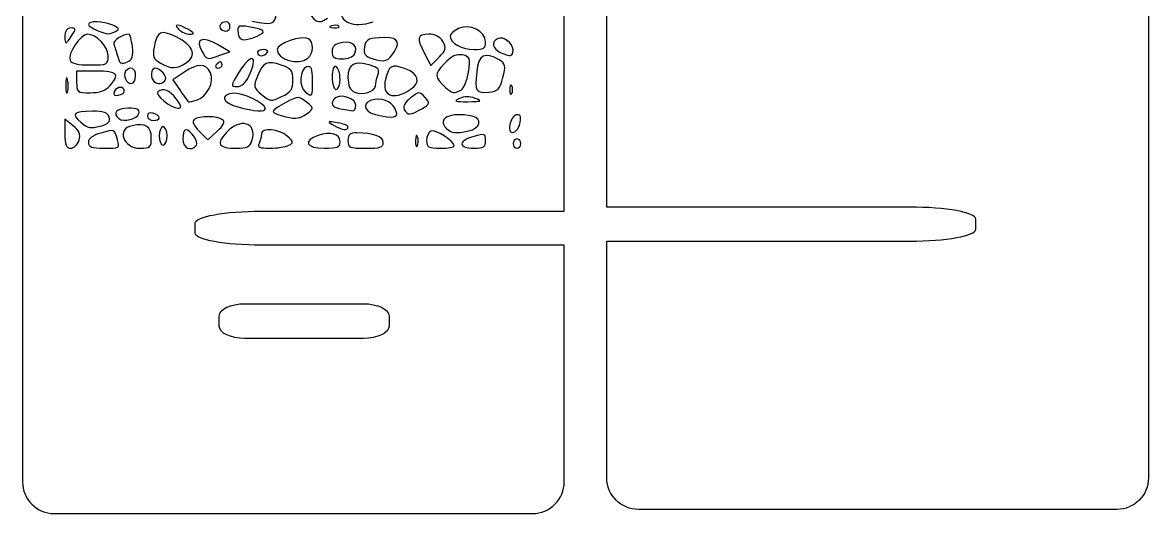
# Model space of a CAD drawing. Extents: x 0 to 148, y 11 to 165.
# Drawn here: x 0.3 to 147.6, y 10.6 to 74.9 of the extents above; entities that cross this region are included whole.
import ezdxf

# ---------------------------------------------------------------- set-up
doc = ezdxf.new("R2010")
doc.units = 0
doc.layers.add('Capa_1', color=7, linetype='CONTINUOUS')

msp = doc.modelspace()

# ---------------------------------------------------------------- linework, layer by layer
at = {"layer": 'Capa_1', "color": 7}
for points in [[(0.275492, 160.716494), (0.275492, 14.773465)], [(31.541283, 50.233315), (71.162122, 50.233315), (71.162122, 160.716494)], [(116.360914, 50.762482), (76.740075, 50.762482), (76.740075, 161.245661)], [(147.626705, 161.245661), (147.626705, 15.302632)], [(26.105641, 70.655116), (27.408894, 71.121124), (25.770925, 72.069586)], [(52.918196, 70.813099), (53.713512, 69.319219), (54.785204, 70.388538)], [(9.9284, 68.573639), (7.355565, 68.573639), (7.355565, 67.160134)], [(21.406205, 68.401501), (19.962453, 67.421744), (20.944001, 65.978354)], [(6.175703, 67.45823), (6.175809, 67.45823)], [(13.596149, 65.937312), (13.596149, 65.938368)], [(59.508268, 65.009249), (59.508268, 65.009392)], [(6.908551, 61.430574), (5.811861, 62.291314), (5.811861, 60.384192)], [(26.467483, 62.215974), (26.467483, 62.21613)], [(23.386055, 60.711161), (24.523576, 59.576168), (25.750671, 60.695816)], [(51.964791, 59.983867), (51.964931, 59.983867)], [(22.87928, 47.353905), (22.87928, 48.658219)], [(125.022917, 47.883071), (125.022917, 49.187385)], [(71.162122, 14.773465), (71.162122, 45.779324), (31.541283, 45.779324)], [(76.740075, 15.302632), (76.740075, 46.308491), (116.360914, 46.308491)], [(29.385342, 38.105373), (44.869153, 38.105373)], [(26.011389, 35.17067), (26.011389, 36.500305)], [(48.243106, 36.500305), (48.243106, 35.17067)], [(44.869153, 33.565083), (29.385342, 33.565083)], [(4.419425, 10.629532), (67.018188, 10.629532)], [(143.482772, 11.158698), (80.884009, 11.158698)]]:
    msp.add_lwpolyline(points, dxfattribs=at)
for points in [[(12.442121, 73.786566)], [(21.990426, 74.012967)], [(27.423671, 74.429596)], [(41.692198, 74.47176)], [(6.789417, 73.318981)], [(30.966532, 73.174764)], [(55.287339, 72.438863)], [(60.870552, 72.400972)], [(14.651633, 71.772052)], [(32.312099, 70.996775)], [(43.703751, 70.794848)], [(48.959201, 71.167262)], [(64.472521, 71.351195)], [(11.472106, 70.592912)], [(21.703951, 69.684241)], [(26.105641, 70.655116)], [(26.39454, 69.381346)], [(37.612137, 70.26984)], [(15.074067, 67.967846)], [(29.893141, 67.89557)], [(11.700195, 66.644231)], [(18.947276, 67.379767)], [(35.656785, 67.400029)], [(38.229617, 67.349269)], [(41.831588, 67.540184)], [(46.469692, 66.669409)], [(63.145588, 67.720786)], [(64.298764, 66.655185)], [(20.395184, 64.938796)], [(51.004375, 66.152535)], [(57.668091, 66.086137)], [(23.026804, 64.785822)], [(32.054816, 63.699736)], [(37.443442, 64.520725)], [(43.889851, 64.103882)], [(52.522064, 63.64484)], [(11.613179, 62.539792)], [(15.492473, 63.020482)], [(18.161468, 62.472466)], [(49.189029, 63.310164)], [(42.860719, 61.25701)], [(58.636056, 60.741176)], [(65.412609, 61.884065)], [(7.670565, 59.523471)], [(12.695947, 59.58769)], [(17.132337, 59.847397)], [(19.190605, 60.09251)], [(30.299485, 59.485823)], [(41.831588, 59.297466)], [(47.491825, 59.237694)], [(60.870552, 59.465728)], [(65.501644, 59.082876)], [(23.03693, 58.864529)], [(35.12176, 58.86246)], [(56.754022, 58.810546)], [(29.385342, 38.105373)]]:
    msp.add_lwpolyline(points, close=True, dxfattribs=at)
for points in [[(37.543351, 76.953699), (38.262258, 75.031351), (39.030854, 74.614209), (40.184972, 75.520015)], [(41.831588, 76.848954), (41.831588, 74.900615), (43.460416, 74.216257), (46.17189, 75.025361)], [(12.090032, 74.588092), (10.831732, 75.116634), (8.899268, 75.18029), (8.899268, 74.693226)], [(30.349952, 75.125519), (32.993219, 74.578564), (33.314804, 74.685826), (33.502478, 76.177073)], [(6.60183, 74.227671), (6.089073, 74.227671), (5.811861, 73.849719), (5.811861, 73.1507)], [(6.789417, 73.318981), (7.288596, 74.072011), (7.256484, 74.227671), (6.60183, 74.227671)], [(8.899268, 74.693226), (8.899268, 74.505031), (9.420257, 74.153879), (10.05704, 73.912849)], [(10.05704, 73.912849), (11.514294, 73.361256), (11.5795, 73.357784), (12.442121, 73.786566)], [(12.442121, 73.786566), (13.013785, 74.070712), (12.944091, 74.229351), (12.090032, 74.588092)], [(20.380857, 73.062724), (18.355604, 74.045087), (17.899703, 73.834979), (17.495044, 71.732801)], [(21.990426, 74.012869), (20.683672, 74.788651), (19.91931, 74.796454), (20.7343, 74.025834)], [(20.7343, 74.025834), (21.086641, 73.692628), (21.738124, 73.420046), (22.18209, 73.420046)], [(22.18209, 73.420046), (22.8283, 73.420046), (22.79006, 73.538283), (21.990426, 74.012967)], [(26.939486, 75.035386), (26.290638, 75.035386), (25.825921, 74.404717), (26.237041, 74.082052)], [(26.237041, 74.082052), (26.816524, 73.627247), (27.423671, 73.805041), (27.423671, 74.429596)], [(27.423671, 74.429596), (27.423671, 74.762759), (27.205784, 75.035386), (26.939486, 75.035386)], [(29.86791, 74.381426), (28.711737, 74.598339), (28.45281, 74.510008), (28.45281, 73.898802)], [(28.45281, 73.898802), (28.45281, 72.542989), (29.091488, 72.359033), (30.966532, 73.174764)], [(30.966532, 73.174764), (32.284149, 73.747979), (32.086307, 73.965289), (29.86791, 74.381426)], [(40.705958, 74.503647), (40.295465, 74.37474), (40.417395, 74.279042), (41.016838, 74.259643)], [(41.692198, 74.471667), (41.521242, 74.605843), (41.077391, 74.620178), (40.705958, 74.503647)], [(41.016838, 74.259643), (41.559268, 74.242207), (41.863195, 74.337587), (41.692198, 74.47176)], [(57.311438, 74.154942), (56.721825, 73.865933), (56.239458, 73.413588), (56.239458, 73.149729)], [(60.870552, 72.400972), (60.870552, 73.834085), (58.769398, 74.869547), (57.311438, 74.154942)], [(5.811861, 73.1507), (5.811861, 71.966748), (5.90346, 71.982475), (6.789417, 73.318981)], [(8.759018, 73.419951), (7.864618, 73.419951), (6.12172, 70.786447), (6.501717, 70.009265)], [(11.472106, 70.592912), (11.472106, 71.829657), (9.945899, 73.419951), (8.759018, 73.419951)], [(14.214372, 73.419951), (13.418069, 73.419951), (12.056441, 72.519539), (12.220162, 72.101238)], [(14.651633, 71.772052), (14.541513, 72.678369), (14.34474, 73.419951), (14.214372, 73.419951)], [(21.703951, 69.684241), (23.171087, 70.641127), (22.654662, 71.959792), (20.380857, 73.062724)], [(25.770925, 72.069586), (23.81277, 73.203448), (22.808832, 72.782181), (23.721714, 71.209683)], [(37.704964, 72.819008), (36.733379, 73.290292), (33.598511, 72.198923), (33.598511, 71.389388)], [(37.612137, 70.26984), (38.365949, 70.861504), (38.424575, 72.469983), (37.704964, 72.819008)], [(42.129419, 72.313289), (41.145272, 72.165633), (40.802457, 71.865521), (40.802457, 71.151625)], [(43.703751, 70.794848), (44.228475, 71.868104), (43.546451, 72.525903), (42.129419, 72.313289)], [(46.914025, 72.944532), (45.449199, 72.834608), (45.15063, 72.639253), (45.013092, 71.700548)], [(48.959201, 71.167262), (49.837872, 72.582793), (49.222332, 73.117702), (46.914025, 72.944532)], [(53.420372, 73.419951), (51.90644, 73.419951), (51.806525, 72.901325), (52.918196, 70.813099)], [(55.287339, 72.438863), (54.903476, 73.100136), (54.294889, 73.419951), (53.420372, 73.419951)], [(54.785204, 70.388538), (55.672858, 71.274201), (55.759101, 71.626266), (55.287339, 72.438863)], [(56.239458, 73.149729), (56.239458, 72.288024), (57.824449, 71.400635), (59.363615, 71.400635)], [(59.363615, 71.400635), (60.624217, 71.400635), (60.870552, 71.564153), (60.870552, 72.400972)], [(62.436806, 72.825091), (61.609814, 72.423951), (61.799462, 71.486609), (62.80018, 71.029149)], [(64.472521, 71.351195), (64.472521, 72.260716), (63.189072, 73.189978), (62.436806, 72.825091)], [(12.220162, 72.101238), (12.327483, 71.826979), (12.556104, 71.098812), (12.728181, 70.483073)], [(13.946508, 69.743851), (14.64237, 70.036147), (14.805549, 70.505521), (14.651633, 71.772052)], [(17.495044, 71.732801), (17.260771, 70.51571), (17.411232, 70.136752), (18.328521, 69.633713)], [(23.721714, 71.209683), (24.404442, 70.033649), (24.382251, 70.038825), (26.105641, 70.655116)], [(29.893141, 67.89557), (31.196066, 70.723471), (30.231435, 71.068538), (28.562057, 68.371706)], [(31.827875, 71.400632), (31.386661, 71.400632), (31.025682, 71.21889), (31.025682, 70.996775)], [(31.025682, 70.996775), (31.025682, 70.774652), (31.243572, 70.592912), (31.509867, 70.592912)], [(31.509867, 70.592912), (31.77617, 70.592912), (32.137186, 70.774652), (32.312099, 70.996775)], [(32.312099, 70.996775), (32.487007, 71.21889), (32.269123, 71.400632), (31.827875, 71.400632)], [(33.598511, 71.389388), (33.598511, 70.067431), (36.369397, 69.294501), (37.612137, 70.26984)], [(40.802457, 71.151625), (40.802457, 70.390953), (41.075629, 70.18906), (42.105006, 70.18906)], [(42.105006, 70.18906), (42.8214, 70.18906), (43.540849, 70.461679), (43.703751, 70.794848)], [(45.013092, 71.700548), (44.887983, 70.847082), (45.128392, 70.499647), (46.042228, 70.213129)], [(46.042228, 70.213129), (47.667386, 69.703563), (48.148243, 69.860874), (48.959201, 71.167262)], [(57.866058, 70.692906), (57.070821, 70.856144), (56.450346, 70.558609), (55.459365, 69.538947)], [(62.661326, 70.042963), (60.713845, 71.160576), (59.957182, 70.755684), (59.726729, 68.472679)], [(62.80018, 71.029149), (64.110722, 70.430059), (64.472521, 70.499742), (64.472521, 71.351195)], [(6.501717, 70.009265), (6.716884, 69.569115), (7.505983, 69.381346), (9.140412, 69.381346)], [(9.140412, 69.381346), (11.388122, 69.381346), (11.472106, 69.425007), (11.472106, 70.592912)], [(12.728181, 70.483073), (12.984723, 69.565281), (13.204259, 69.432109), (13.946508, 69.743851)], [(15.074067, 67.967846), (15.074067, 68.99898), (14.371746, 69.315411), (13.772417, 68.554306)], [(18.328521, 69.633713), (19.80125, 68.826094), (20.401976, 68.835113), (21.703951, 69.684241)], [(24.861869, 68.348907), (24.235788, 69.64127), (23.255145, 69.656205), (21.406205, 68.401501)], [(25.622689, 69.381346), (25.447776, 69.159228), (25.54991, 68.977488), (25.849633, 68.977488)], [(26.167633, 69.785214), (26.042818, 69.785214), (25.797603, 69.603466), (25.622689, 69.381346)], [(25.849633, 68.977488), (26.149321, 68.977488), (26.39454, 69.159228), (26.39454, 69.381346)], [(26.39454, 69.381346), (26.39454, 69.603466), (26.29245, 69.785214), (26.167633, 69.785214)], [(34.144122, 69.371141), (32.270398, 69.980288), (31.77654, 69.753384), (31.010365, 67.931342)], [(35.656785, 67.400029), (35.656785, 68.656258), (35.428603, 68.953559), (34.144122, 69.371141)], [(38.229617, 67.349269), (38.229617, 68.967), (38.080029, 69.310821), (37.457769, 69.123435)], [(41.317016, 69.179418), (41.00626, 69.330178), (40.802457, 68.779765), (40.802457, 67.78976)], [(45.752922, 69.362706), (43.689789, 69.978351), (42.860719, 69.513944), (42.860719, 67.742667)], [(46.784588, 68.061509), (47.02755, 68.772897), (46.810094, 69.047277), (45.752922, 69.362706)], [(50.273492, 68.921214), (48.58204, 69.526086), (48.200654, 69.311017), (47.770015, 67.50936)], [(55.459365, 69.538947), (54.126022, 68.166927), (54.145445, 67.80612), (55.625635, 66.453382)], [(58.631243, 68.443133), (58.906061, 70.264501), (58.827479, 70.495604), (57.866058, 70.692906)], [(63.145588, 67.720786), (63.553332, 69.245133), (63.485583, 69.56989), (62.661326, 70.042963)], [(6.175809, 67.45823), (6.052722, 67.960575), (5.947341, 67.644642), (5.941613, 66.756158)], [(11.700195, 66.644231), (13.079611, 68.189869), (12.727191, 68.573639), (9.9284, 68.573639)], [(13.772417, 68.554306), (13.344387, 68.010717), (13.852737, 66.958209), (14.543365, 66.958209)], [(14.543365, 66.958209), (14.835272, 66.958209), (15.074067, 67.412552), (15.074067, 67.967846)], [(17.58392, 68.977488), (17.056674, 68.977488), (16.972616, 67.622044), (17.475409, 67.227465)], [(18.947276, 67.379767), (19.304225, 67.833057), (18.327656, 68.977488), (17.58392, 68.977488)], [(23.026804, 64.785822), (24.426831, 65.207472), (25.435182, 67.165378), (24.861869, 68.348907)], [(28.562057, 68.371706), (27.519299, 66.687239), (27.504276, 66.554344), (28.35615, 66.554344)], [(28.35615, 66.554344), (28.929991, 66.554344), (29.507341, 67.058169), (29.893141, 67.89557)], [(31.010365, 67.931342), (30.465628, 66.635899), (30.520582, 66.396436), (31.562641, 65.525882)], [(37.457769, 69.123435), (36.523851, 68.842159), (36.415295, 66.524309), (37.3034, 65.827282)], [(40.802457, 67.78976), (40.802457, 66.888161), (41.034004, 66.150495), (41.317016, 66.150495)], [(41.831588, 67.540184), (41.831588, 68.304468), (41.600033, 69.042145), (41.317016, 69.179418)], [(46.469692, 66.669409), (46.473846, 66.939247), (46.615289, 67.56568), (46.784588, 68.061509)], [(51.004375, 66.152535), (52.460062, 67.104733), (52.158493, 68.247132), (50.273492, 68.921214)], [(57.668091, 66.086137), (58.029364, 66.266091), (58.462754, 67.326724), (58.631243, 68.443133)], [(59.726729, 68.472679), (59.464347, 65.873182), (59.586402, 65.668352), (61.305088, 65.824467)], [(5.941613, 66.756158), (5.935845, 65.86766), (6.036633, 65.456638), (6.165437, 65.84279)], [(6.165437, 65.84279), (6.294199, 66.228915), (6.298896, 66.955857), (6.175703, 67.45823)], [(7.355565, 67.160134), (7.355565, 65.818398), (7.445513, 65.746637), (9.12736, 65.746637)], [(9.12736, 65.746637), (10.375003, 65.746637), (11.136193, 66.012216), (11.700195, 66.644231)], [(13.596149, 65.938368), (13.61594, 66.619903), (12.642678, 66.618291), (12.309155, 65.935113)], [(17.475409, 67.227465), (17.974254, 66.835919), (18.567321, 66.897271), (18.947276, 67.379767)], [(20.395184, 64.938796), (19.508237, 66.11725), (18.694606, 66.434173), (17.985243, 65.877458)], [(34.188331, 65.239884), (35.378091, 65.791458), (35.656785, 66.201416), (35.656785, 67.400029)], [(37.3034, 65.827282), (38.206074, 65.118818), (38.229617, 65.157495), (38.229617, 67.349269)], [(41.317016, 66.150495), (41.600033, 66.150495), (41.831588, 66.775861), (41.831588, 67.540184)], [(42.860719, 67.742667), (42.860719, 66.693184), (43.148046, 66.064301), (43.74791, 65.800827)], [(43.74791, 65.800827), (44.76442, 65.354348), (46.458611, 65.895), (46.469692, 66.669409)], [(47.770015, 67.50936), (47.251207, 65.338973), (48.780129, 64.697588), (51.004375, 66.152535)], [(55.625635, 66.453382), (56.492537, 65.661116), (56.729281, 65.618531), (57.668091, 66.086137)], [(61.305088, 65.824467), (62.464275, 65.929726), (62.743458, 66.217403), (63.145588, 67.720786)], [(64.298764, 66.655185), (64.155992, 66.932846), (64.039213, 66.705686), (64.039213, 66.15037)], [(64.298764, 65.645551), (64.44148, 65.923204), (64.44148, 66.377565), (64.298764, 66.655185)], [(12.309155, 65.935113), (12.089167, 65.485187), (12.237529, 65.323346), (12.787495, 65.413236)], [(12.787495, 65.413236), (13.225989, 65.484893), (13.589894, 65.720706), (13.596149, 65.937312)], [(17.985243, 65.877458), (17.522089, 65.513918), (19.691342, 63.727226), (20.59582, 63.727226)], [(20.59582, 63.727226), (21.156541, 63.727226), (21.114054, 63.983692), (20.395184, 64.938796)], [(20.944001, 65.978354), (21.483844, 65.184469), (21.985893, 64.534946), (22.059662, 64.534946)], [(27.808735, 65.673562), (26.05781, 65.478379), (26.423025, 64.469904), (28.45281, 63.894972)], [(32.054816, 63.699736), (32.054816, 64.380475), (28.989888, 65.805211), (27.808735, 65.673562)], [(31.562641, 65.525882), (32.683617, 64.58939), (32.765907, 64.580399), (34.188331, 65.239884)], [(37.443442, 64.520725), (36.434646, 65.309469), (36.418671, 65.309255), (34.756294, 64.481056)], [(41.321622, 65.142953), (41.036073, 65.004449), (40.802457, 64.641917), (40.802457, 64.337284)], [(43.889851, 64.103882), (43.889851, 64.913015), (42.231093, 65.584136), (41.321622, 65.142953)], [(46.362374, 64.86885), (44.699986, 64.683886), (44.772403, 63.246023), (46.462688, 62.877025)], [(49.189029, 63.310164), (48.814964, 64.432751), (47.745113, 65.022711), (46.362374, 64.86885)], [(51.05196, 65.073397), (50.384062, 64.556327), (50.049552, 63.936782), (50.234286, 63.558935)], [(52.937669, 65.150322), (52.188581, 65.941786), (52.172859, 65.941141), (51.05196, 65.073397)], [(52.522064, 63.64484), (53.582512, 64.285391), (53.62175, 64.427515), (52.937669, 65.150322)], [(57.450006, 64.994205), (56.656909, 64.632469), (56.842562, 64.561944), (58.554996, 64.574449)], [(59.508268, 65.009392), (58.736749, 65.302465), (58.11552, 65.297904), (57.450006, 64.994205)], [(58.554996, 64.574449), (60.350837, 64.587678), (60.472397, 64.643002), (59.508268, 65.009249)], [(64.039213, 66.15037), (64.039213, 65.595081), (64.155992, 65.367915), (64.298764, 65.645551)], [(14.082681, 63.727226), (12.580149, 63.727226), (11.982429, 63.057505), (12.865997, 62.364003)], [(15.492473, 63.020482), (15.625807, 63.569505), (15.311141, 63.727226), (14.082681, 63.727226)], [(22.059662, 64.534946), (22.133473, 64.534946), (22.568673, 64.647823), (23.026804, 64.785822)], [(28.45281, 63.894972), (30.65013, 63.272585), (32.054816, 63.196432), (32.054816, 63.699736)], [(34.756294, 64.481056), (33.836494, 64.022851), (33.083952, 63.489215), (33.083952, 63.29527)], [(37.443442, 62.972534), (38.453512, 63.723713), (38.453512, 63.730981), (37.443442, 64.520725)], [(40.802457, 64.337284), (40.802457, 63.859693), (41.255929, 63.698736), (43.503924, 63.378394)], [(43.503924, 63.378394), (43.716173, 63.348017), (43.889851, 63.674601), (43.889851, 64.103882)], [(50.234286, 63.558935), (50.630725, 62.748146), (51.064565, 62.764429), (52.522064, 63.64484)], [(9.439606, 63.323374), (6.949924, 63.323374), (6.588945, 62.980252), (7.914061, 61.873201)], [(11.613179, 62.539792), (11.41385, 63.138018), (10.899696, 63.323374), (9.439606, 63.323374)], [(10.435392, 61.362526), (11.510671, 61.656735), (11.808259, 61.954195), (11.613179, 62.539792)], [(12.865997, 62.364003), (13.522383, 61.848865), (15.316861, 62.297381), (15.492473, 63.020482)], [(17.389621, 63.065583), (16.919469, 63.207151), (16.61777, 63.065583), (16.61777, 62.704927)], [(16.61777, 62.704927), (16.61777, 62.378703), (16.965123, 62.111799), (17.389621, 62.111799)], [(18.161468, 62.472466), (18.161468, 62.670801), (17.814158, 62.937707), (17.389621, 63.065583)], [(17.389621, 62.111799), (17.814158, 62.111799), (18.161468, 62.274121), (18.161468, 62.472466)], [(22.739223, 62.231317), (22.427967, 61.987038), (22.664505, 61.431058), (23.386055, 60.711161)], [(26.467483, 62.21613), (25.817192, 62.726472), (23.382719, 62.736515), (22.739223, 62.231317)], [(25.750671, 60.695816), (26.561875, 61.43598), (26.804832, 61.951197), (26.467483, 62.215974)], [(30.299485, 59.485823), (31.055651, 61.850325), (28.760354, 62.536853), (26.91162, 60.499116)], [(33.083952, 63.29527), (33.083952, 63.101312), (33.836494, 62.779521), (34.756294, 62.580207)], [(34.756294, 62.580207), (36.10565, 62.287787), (36.62458, 62.363545), (37.443442, 62.972534)], [(41.455422, 61.824645), (40.141009, 62.021849), (40.114085, 61.998783), (41.039232, 61.467857)], [(46.462688, 62.877025), (48.84534, 62.356867), (49.473403, 62.456631), (49.189029, 63.310164)], [(59.138447, 62.67723), (56.271554, 63.281041), (54.386065, 62.368271), (55.779022, 61.050976)], [(58.636056, 60.741176), (60.199648, 61.07037), (60.540003, 62.382055), (59.138447, 62.67723)], [(64.898053, 62.83144), (64.522501, 62.734547), (64.139532, 62.149735), (64.047034, 61.53183)], [(65.412609, 61.884065), (65.531172, 62.675902), (65.379277, 62.955569), (64.898053, 62.83144)], [(7.670565, 59.523471), (7.916405, 60.292249), (7.714239, 60.798231), (6.908551, 61.430574)], [(7.914061, 61.873201), (8.822166, 61.114529), (9.228299, 61.03227), (10.435392, 61.362526)], [(10.526414, 60.458699), (9.468993, 60.169379), (8.899268, 59.744514), (8.899268, 59.245288)], [(12.695947, 59.58769), (12.255561, 61.028431), (12.398732, 60.970951), (10.526414, 60.458699)], [(14.609146, 61.431283), (12.539231, 61.006458), (13.42503, 58.477083), (15.643714, 58.477083)], [(17.132337, 59.847397), (17.132337, 61.321822), (16.379216, 61.794591), (14.609146, 61.431283)], [(18.676035, 61.304082), (18.393026, 61.304082), (18.161468, 60.758882), (18.161468, 60.09251)], [(19.190605, 60.09251), (19.190605, 60.758882), (18.959052, 61.304082), (18.676035, 61.304082)], [(21.639697, 60.900227), (21.424731, 60.900227), (21.24887, 60.355016), (21.24887, 59.688658)], [(23.03693, 58.864529), (23.371561, 59.289449), (22.265942, 60.900227), (21.639697, 60.900227)], [(26.91162, 60.499116), (25.567198, 59.017291), (25.915665, 58.477083), (28.216103, 58.477083)], [(34.913335, 60.067861), (33.814925, 61.020486), (31.540249, 61.195558), (31.540249, 60.327497)], [(41.831588, 59.297466), (41.831588, 60.348846), (40.569203, 60.726637), (38.968654, 60.154253)], [(41.039232, 61.467857), (42.170003, 60.818908), (42.860719, 60.738948), (42.860719, 61.25701)], [(42.860719, 61.25701), (42.860719, 61.453254), (42.228333, 61.708657), (41.455422, 61.824645)], [(44.018504, 60.490883), (43.124713, 60.495142), (42.860719, 60.266177), (42.860719, 59.486731)], [(47.491825, 59.237694), (47.491825, 60.012614), (46.194991, 60.480511), (44.018504, 60.490883)], [(53.704694, 60.716779), (53.400722, 60.569358), (53.152053, 60.005084), (53.152053, 59.462889)], [(56.754022, 58.810546), (56.754022, 59.42938), (54.26211, 60.987175), (53.704694, 60.716779)], [(55.779022, 61.050976), (56.420091, 60.444708), (56.953425, 60.386878), (58.636056, 60.741176)], [(60.870552, 59.465728), (60.870552, 60.388817), (60.768219, 60.426361), (59.326857, 60.031997)], [(64.047034, 61.53183), (63.928445, 60.740014), (64.080364, 60.460344), (64.561609, 60.584471)], [(64.561609, 60.584471), (64.937116, 60.681338), (65.320069, 61.266159), (65.412609, 61.884065)], [(5.811861, 60.384192), (5.811861, 58.96915), (6.008468, 58.477083), (6.57392, 58.477083)], [(6.57392, 58.477083), (6.993022, 58.477083), (7.486557, 58.947949), (7.670565, 59.523471)], [(8.899268, 59.245288), (8.899268, 58.617693), (9.277787, 58.477083), (10.967331, 58.477083)], [(10.967331, 58.477083), (12.96266, 58.477083), (13.023456, 58.516149), (12.695947, 59.58769)], [(15.643714, 58.477083), (16.993034, 58.477083), (17.132337, 58.605353), (17.132337, 59.847397)], [(18.161468, 60.09251), (18.161468, 59.426149), (18.393026, 58.880941), (18.676035, 58.880941)], [(18.676035, 58.880941), (18.959052, 58.880941), (19.190605, 59.426149), (19.190605, 60.09251)], [(21.24887, 59.688658), (21.24887, 58.500615), (22.350539, 57.992846), (23.03693, 58.864529)], [(28.216103, 58.477083), (29.664753, 58.477083), (30.034087, 58.655942), (30.299485, 59.485823)], [(31.227884, 59.115928), (30.981018, 58.610949), (31.277531, 58.47838), (32.642945, 58.483288)], [(31.540249, 60.327497), (31.540249, 60.012452), (31.39967, 59.467252), (31.227884, 59.115928)], [(35.12176, 58.86246), (35.764801, 59.181708), (35.734752, 59.355492), (34.913335, 60.067861)], [(38.968654, 60.154253), (36.921424, 59.422175), (37.374856, 58.477083), (39.773318, 58.477083)], [(39.773318, 58.477083), (41.499142, 58.477083), (41.831588, 58.609587), (41.831588, 59.297466)], [(42.860719, 59.486731), (42.860719, 58.559342), (43.049386, 58.477083), (45.176268, 58.477083)], [(45.176268, 58.477083), (47.100958, 58.477083), (47.491825, 58.605483), (47.491825, 59.237694)], [(51.708682, 59.486731), (51.698417, 58.820367), (51.804919, 58.498861), (51.945873, 58.772292)], [(51.964931, 59.983867), (51.834478, 60.376792), (51.719133, 60.153089), (51.708682, 59.486731)], [(51.945873, 58.772292), (52.086822, 59.045715), (52.095421, 59.590926), (51.964791, 59.983867)], [(53.152053, 59.462889), (53.152053, 58.605515), (53.386651, 58.477083), (54.953035, 58.477083)], [(59.326857, 60.031997), (58.477817, 59.799693), (57.783158, 59.354817), (57.783158, 59.043363)], [(57.783158, 59.043363), (57.783158, 58.683411), (58.345597, 58.477083), (59.326857, 58.477083)], [(59.326857, 58.477083), (60.621664, 58.477083), (60.870552, 58.636492), (60.870552, 59.465728)], [(64.987085, 59.688658), (64.704076, 59.688658), (64.472521, 59.416074), (64.472521, 59.082876)], [(64.472521, 59.082876), (64.472521, 58.749702), (64.704076, 58.477083), (64.987085, 58.477083)], [(65.501644, 59.082876), (65.501644, 59.416074), (65.270105, 59.688658), (64.987085, 59.688658)], [(64.987085, 58.477083), (65.270105, 58.477083), (65.501644, 58.749702), (65.501644, 59.082876)], [(32.642945, 58.483288), (33.593037, 58.486542), (34.708454, 58.657299), (35.12176, 58.86246)], [(54.953035, 58.477083), (55.943561, 58.477083), (56.754022, 58.62716), (56.754022, 58.810546)], [(22.87928, 48.658219), (22.87928, 49.530756), (26.742623, 50.233315), (31.541283, 50.233315)], [(125.022917, 49.187385), (125.022917, 50.059923), (121.159574, 50.762482), (116.360914, 50.762482)], [(31.541283, 45.779324), (26.742623, 45.779324), (22.87928, 46.481367), (22.87928, 47.353905)], [(116.360914, 46.308491), (121.159574, 46.308491), (125.022917, 47.010534), (125.022917, 47.883071)], [(26.011389, 36.500305), (26.011389, 37.389747), (27.516008, 38.105373), (29.385342, 38.105373)], [(44.869153, 38.105373), (46.738487, 38.105373), (48.243106, 37.389747), (48.243106, 36.500305)], [(29.385342, 33.565083), (27.516008, 33.565083), (26.011389, 34.281226), (26.011389, 35.17067)], [(48.243106, 35.17067), (48.243106, 34.281226), (46.738487, 33.565083), (44.869153, 33.565083)], [(0.275492, 14.773465), (0.275492, 12.477829), (2.123789, 10.629532), (4.419425, 10.629532)], [(67.018188, 10.629532), (69.313822, 10.629532), (71.162122, 12.477829), (71.162122, 14.773465)], [(80.884009, 11.158698), (78.588375, 11.158698), (76.740075, 13.006995), (76.740075, 15.302632)], [(147.626705, 15.302632), (147.626705, 13.006995), (145.778408, 11.158698), (143.482772, 11.158698)]]:
    msp.add_open_spline(points, degree=3, dxfattribs=at)

doc.saveas('drawing.dxf')
